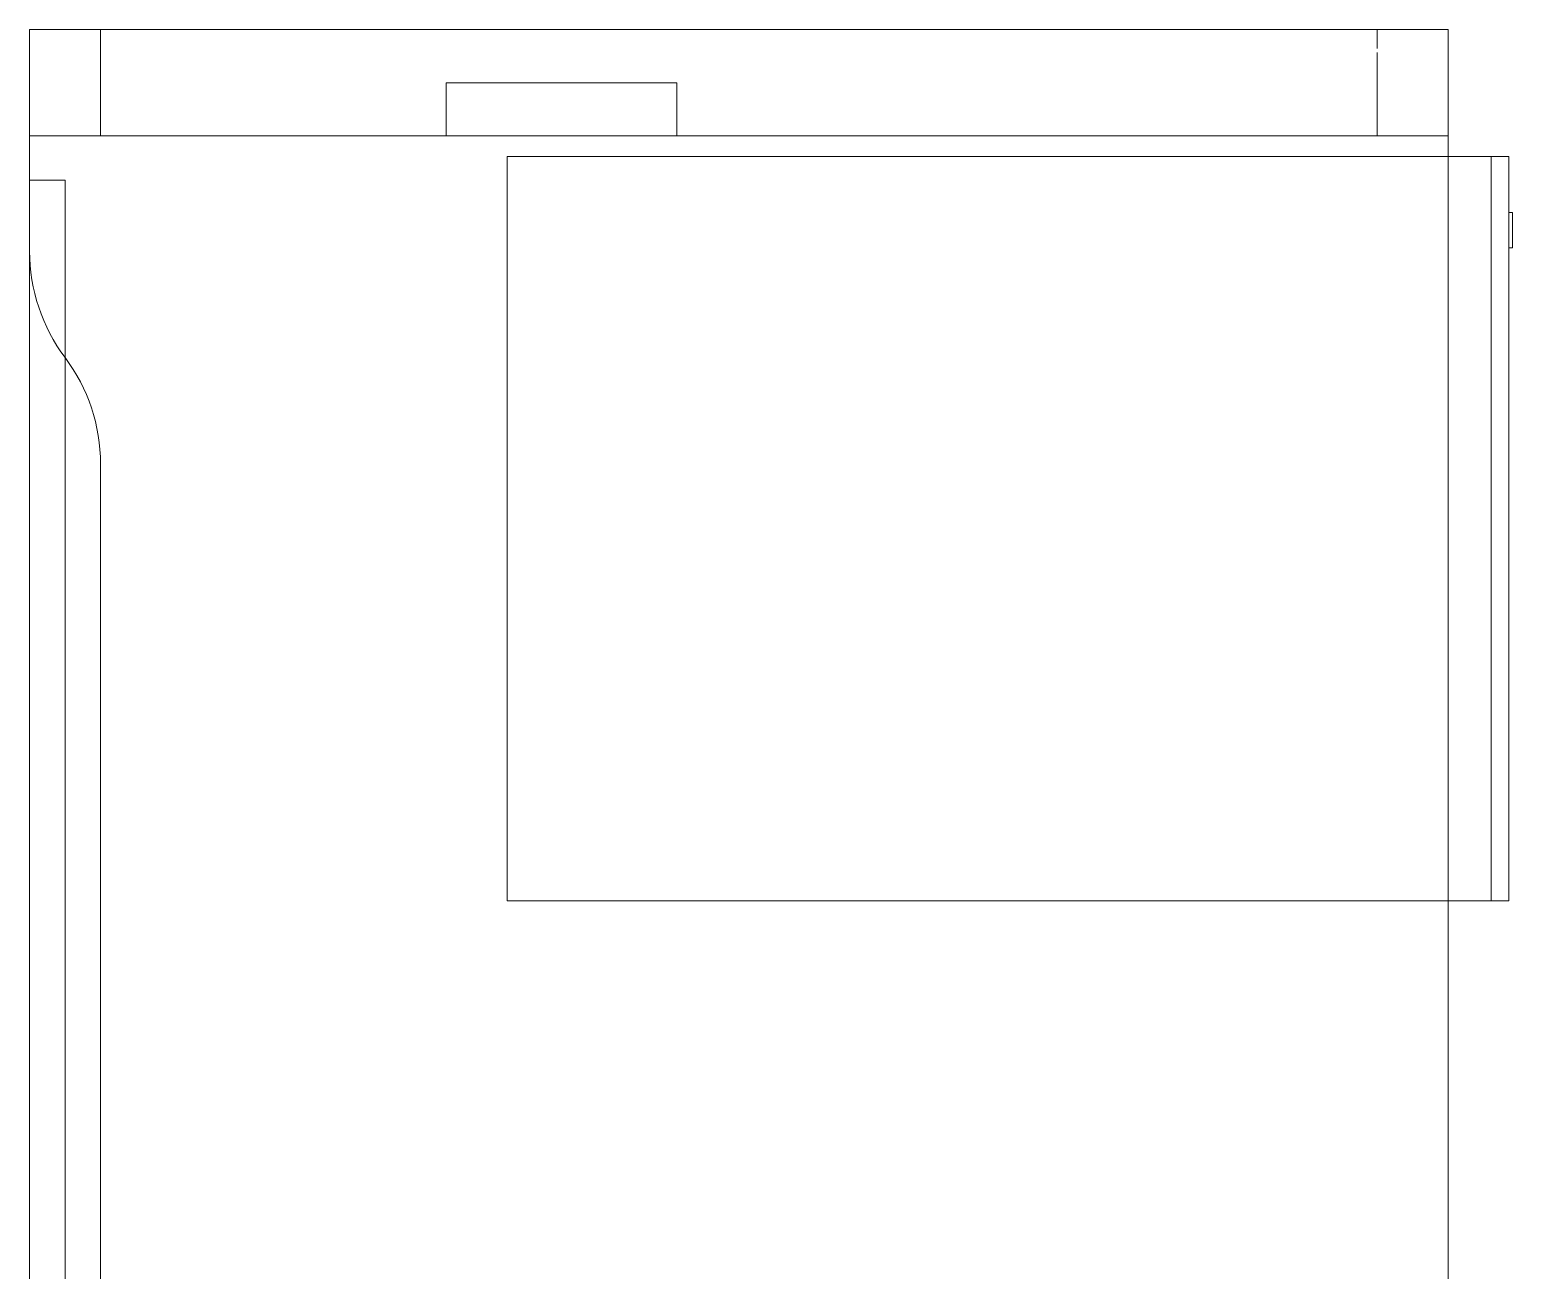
# Model space of a CAD drawing. Header units: millimetres. Extents: x 155927 to 317870, y -36033 to 97293.
# Drawn here: x 228551 to 229387, y 18951 to 19651 of the extents above; entities that cross this region are included whole.
import ezdxf

# ---------------------------------------------------------------- set-up
doc = ezdxf.new("R2010")
doc.units = ezdxf.units.MM
doc.header["$MEASUREMENT"] = 0
doc.layers.add('I-FURN', color=8, linetype='CONTINUOUS', lineweight=9)

msp = doc.modelspace()

# ---------------------------------------------------------------- linework, layer by layer
at = {"layer": 'I-FURN'}
for p, q in [((228551.1, 19650.51), (229351.1, 19650.51)), ((228591.1, 19650.51), (228551.1, 19650.51)), ((228551.1, 19590.51), (228551.1, 19650.51)), ((228551.1, 19590.51), (228551.1, 19650.51)), ((229351.1, 19650.51), (228551.1, 19650.51)), ((228551.1, 19650.51), (228551.1, 19525.51)), ((228551.1, 19525.51), (228551.1, 19650.51)), ((228551.1, 19650.51), (229351.1, 19650.51)), ((229311.1, 19650.51), (228591.1, 19650.51)), ((228591.1, 19590.51), (228591.1, 19650.51)), ((228591.1, 19590.51), (228591.1, 19650.51)), ((229351.1, 19650.51), (229311.1, 19650.51)), ((229311.1, 19639.93), (229311.1, 19650.51)), ((229311.1, 19639.93), (229311.1, 19650.51)), ((229351.1, 19650.51), (229351.1, 19590.51)), ((229351.1, 19590.51), (229351.1, 19650.51)), ((229351.1, 18050.51), (229351.1, 19650.51)), ((229351.1, 19650.51), (229351.1, 18050.51)), ((229311.1, 19590.51), (229311.1, 19637.62)), ((229311.1, 19590.51), (229311.1, 19637.62)), ((228786.1, 19620.51), (228916.1, 19620.51)), ((228786.1, 19590.51), (228786.1, 19620.51)), ((228916.1, 19620.51), (228786.1, 19620.51)), ((228786.1, 19590.51), (228786.1, 19620.51)), ((228916.1, 19620.51), (228916.1, 19590.51)), ((228916.1, 19590.51), (228916.1, 19620.51)), ((228786.1, 19590.51), (228551.1, 19590.51)), ((228551.1, 19590.51), (228591.1, 19590.51)), ((228591.1, 19590.51), (229311.1, 19590.51)), ((228916.1, 19590.51), (228786.1, 19590.51)), ((229351.1, 19590.51), (228916.1, 19590.51)), ((229311.1, 19590.51), (229351.1, 19590.51)), ((229351.1, 19578.95), (228820.36, 19578.95)), ((228820.36, 19578.95), (228820.36, 19158.95)), ((229375.36, 19578.95), (229351.1, 19578.95)), ((229375.36, 19578.95), (229375.36, 19158.95)), ((229385.36, 19578.95), (229375.36, 19578.95)), ((229375.36, 19158.95), (229375.36, 19578.95)), ((229385.36, 19158.95), (229385.36, 19578.95)), ((228551.1, 19525.51), (228551.1, 19565.51)), ((228551.1, 19565.51), (228571.1, 19565.51)), ((228571.1, 19565.51), (228571.1, 19465.51)), ((229387.36, 19547.34), (229385.36, 19547.34)), ((229387.36, 19527.34), (229387.36, 19547.34)), ((229387.36, 19547.34), (229387.36, 19527.34)), ((229385.36, 19527.34), (229387.36, 19527.34)), ((228551.1, 18174.4), (228551.1, 19525.51)), ((228571.1, 19465.51), (228571.1, 18235.51)), ((228591.1, 19405.51), (228591.1, 18532.7)), ((228591.1, 18532.7), (228591.1, 19405.51)), ((228820.36, 19158.95), (229351.1, 19158.95)), ((229351.1, 19158.95), (229375.36, 19158.95)), ((229375.36, 19158.95), (229385.36, 19158.95))]:
    msp.add_line(p, q, dxfattribs=at)
for centre, start, end in [((228651.1, 19525.51), 180, 216.8699), ((228651.1, 19525.51), 180, 216.8699), ((228491.1, 19405.51), 0, 36.8699), ((228491.1, 19405.51), 0, 36.8699)]:
    msp.add_arc(centre, 100, start, end, dxfattribs=at)

doc.saveas('drawing.dxf')
